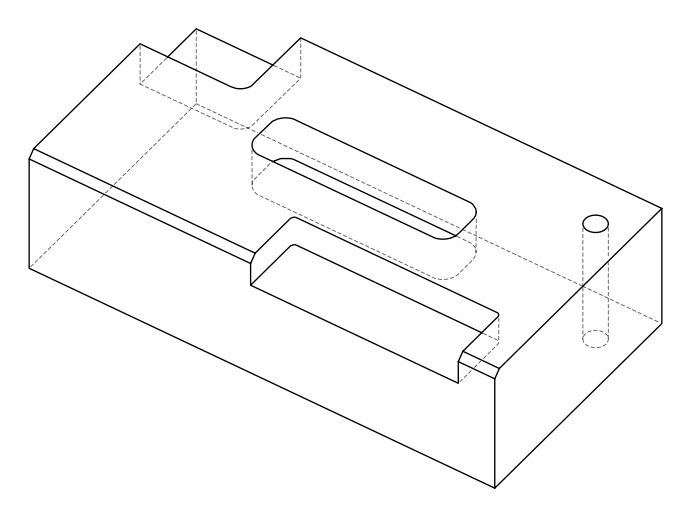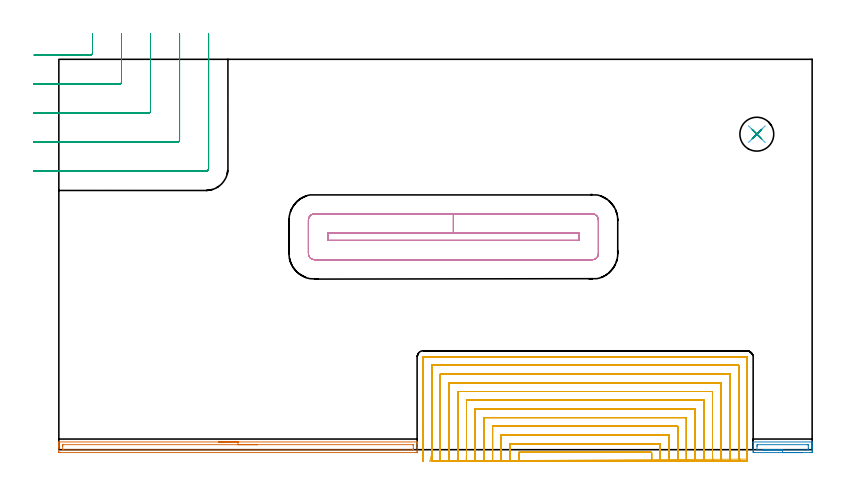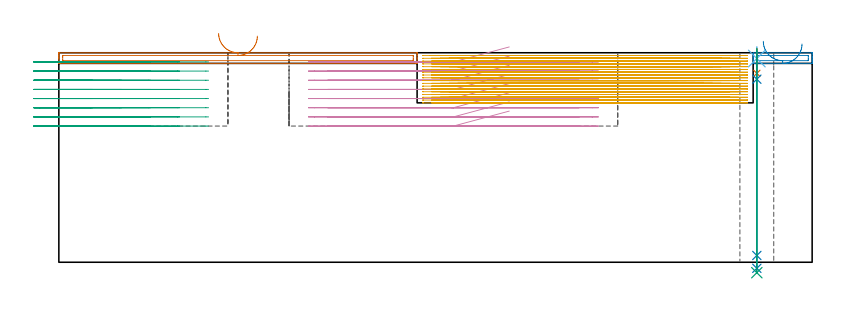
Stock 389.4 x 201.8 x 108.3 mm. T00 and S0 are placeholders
(PLAN: 9 operations, 6 tool changes, 197.8 min)
(1 AREA_MILL | FG_CHAMFER_SURFACE | UGT0205_001 | 3.16 min | 2855 mm3)
(2 AREA_MILL_1 | FG_CHAMFER_SURFACE_1 | UGT0205_001 | 0.68 min | 516 mm3)
(3 MILL_CORNER_NOTCH_RECTANGULAR | CORNER_NOTCH_RECTANGULAR | UGT0201_094 | Follow Part, ap 5, ae 75% | 9.08 min | 223557 mm3)
(4 MILL_RECTANGULAR_POCKET | POCKET_RECTANGULAR_STRAIGHT | UGT0201_094 | Follow Part, ap 5, ae 75% | 10.9 min | 275744 mm3)
(5 MILL_SLOT | SLOT_PARTIAL_RECTANGULAR | NXT0201_008 | Follow Part, ap 1.5, ae 75% | 172.85 min | 229750 mm3)
(6 SPOT_DRILL | STEP1HOLE | NXT0321_9005460120000 | 0.05 min | 148 mm3)
(7 DRILL_BLIND_HOLE_INTO_CENTER | STEP1HOLE | UGT0301_191 | 0.05 min | 285 mm3)
(8 GUN_DRILL_THROUGH_HOLE | STEP1HOLE | UGT0307_003 | 0.53 min | 3761 mm3)
(9 SPADE_DRILL_TO_ENLARGE_THROUGH_HOLE | STEP1HOLE | UGT0306_008 | 0.46 min | 21788 mm3)
(TOOL UGT0205_001 | Chamfer Mill 20 x 3 x 45 deg. | D20 FL50 Z2)
(TOOL UGT0201_094 | End mill 20 mm | D20 FL38 Z4)
(TOOL NXT0201_008 | ENDMILL 6mm [2P460-0600-NA 1630] | D6 FL26 Z6)
(TOOL NXT0321_9005460120000 | NC Spot Drill, 142deg, 12mm, Carbide, Uncoated | D12 PA142 FL30 Z2)
(TOOL UGT0301_191 | Twist Drill 7.1 mm | D7.1 PA118 FL66 Z2)
(TOOL UGT0307_003 | Gun Drill 7 mm | D7 PA130 FL24 Z1)
(TOOL UGT0306_008 | Spade Drill 17.5mm | D17.5 PA132 FL10 Z2)
(OP 1 AREA_MILL)
G17 G21 G94 G90
T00 M6
G54
G17 G0 G90 X82.6 Y4. S1061 M3
G43 Z118.3 H0
G94 G1 X82.638 Z117.428 F250.
X82.752 Z116.564
X82.941 Z115.712
X83.203 Z114.88
X83.537 Z114.074
X83.94 Z113.3
X84.408 Z112.564
X84.94 Z111.872
X85.529 Z111.229
X86.172 Z110.64
X86.864 Z110.108
X87.6 Z109.64
X88.374 Z109.237
X89.18 Z108.903
X90.012 Z108.641
X90.864 Z108.452
X91.728 Z108.338
X92.6 Z108.3
X185.032
X185.19 Y3.997 Z108.288
X185.193 Y3.968 Z108.26
X185.2 Y3.601 Z107.9
Y3.247 Z107.546
Y2.581 Z106.876
Y1.361 Z105.658
Y0.806 Z105.101
Y-0.691 Z103.605
X185.198 Y-0.968 Z103.328
X185.192 Y-1.491 Z102.805
X185.115 Y-1.494 Z102.803
X184.586 Y-1.5 Z102.8
X0.614
X0.085 Y-1.494 Z102.803
X0.008 Y-1.491 Z102.805
X0. Y-0.968 Z103.328
Y0.806 Z105.101
Y1.361 Z105.658
Y1.694 Z105.99
Y2.248 Z106.544
Y2.581 Z106.876
Y3.247 Z107.546
Y3.601 Z107.901
X0.007 Y3.968 Z108.26
X0.01 Y3.997 Z108.288
X0.168 Y4. Z108.3
X92.6
Y2.586 Z106.886
X182.795
X183.19 Y2.581 Z106.881
X183.199 Y2.185 Z106.485
X183.2 Y0.806 Z105.106
X183.199 Y0.41 Z104.71
X183.19 Y-0.081 Z104.219
X182.805 Y-0.086 Z104.214
X2.405
X2.01 Y-0.081 Z104.219
X2.001 Y0.315 Z104.615
X2. Y1.694 Z105.994
X2.001 Y2.09 Z106.39
X2.01 Y2.581 Z106.881
X2.395 Y2.586 Z106.886
X92.6
X93.472 Z106.924
X94.336 Z107.038
X95.188 Z107.226
X96.02 Z107.489
X96.826 Z107.823
X97.6 Z108.225
X98.336 Z108.694
X99.028 Z109.225
X99.671 Z109.815
X100.26 Z110.458
X100.792 Z111.15
X101.26 Z111.886
X101.663 Z112.66
X101.997 Z113.466
X102.259 Z114.298
X102.448 Z115.149
X102.562 Z116.014
X102.6 Z116.886
G0 Z118.3
M5
M2
(OP 2 AREA_MILL_1)
G17 G21 G94 G90
T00 M6
G54
G17 G0 G90 X384.15 Y-1.5 S1061 M3
G43 Z118.3 H0
Z112.8
G94 G1 X384.112 Z111.928 F250.
X383.998 Z111.064
X383.809 Z110.212
X383.547 Z109.38
X383.213 Z108.574
X382.81 Z107.8
X382.341 Z107.064
X381.81 Z106.372
X381.221 Z105.729
X380.578 Z105.14
X379.886 Z104.608
X379.15 Z104.14
X378.376 Z103.737
X377.57 Z103.403
X376.738 Z103.141
X375.886 Z102.952
X375.022 Z102.838
X374.15 Z102.8
X359.468
X358.942 Y-1.493 Z102.803
X358.908 Y-1.491 Z102.805
X358.9 Y-0.968 Z103.327
Y-0.647 Z103.647
Y-0.081 Z104.213
Y0.56 Z104.858
Y0.806 Z105.103
Y1.448 Z105.745
Y1.694 Z105.99
Y2.186 Z106.485
Y2.976 Z107.275
Y3.468 Z107.767
Y3.705 Z108.004
X358.908 Y3.977 Z108.269
X358.91 Y4.004 Z108.296
X359.02 Y4. Z108.3
X389.28
X389.39 Y4.004 Z108.296
X389.392 Y3.977 Z108.268
X389.4 Y3.705 Z108.003
Y2.976 Z107.275
Y2.186 Z106.485
Y1.694 Z105.99
Y1.448 Z105.745
Y0.806 Z105.103
Y0.56 Z104.858
Y-0.081 Z104.213
Y-0.647 Z103.647
X389.397 Y-0.968 Z103.327
X389.392 Y-1.491 Z102.805
X389.358 Y-1.493 Z102.803
X388.832 Y-1.5 Z102.8
X374.15
Y-0.086 Z104.214
X361.253
X360.91 Y-0.081 Z104.219
X360.902 Y0.264 Z104.564
X360.9 Y1.694 Z105.994
X360.901 Y2.039 Z106.339
X360.91 Y2.581 Z106.881
X361.243 Y2.586 Z106.886
X387.047
X387.39 Y2.581 Z106.881
X387.398 Y2.236 Z106.536
X387.4 Y0.806 Z105.106
X387.399 Y0.461 Z104.761
X387.39 Y-0.081 Z104.219
X387.057 Y-0.086 Z104.214
X374.15
X373.278 Z104.252
X372.413 Z104.366
X371.562 Z104.555
X370.73 Z104.817
X369.924 Z105.151
X369.15 Z105.554
X368.414 Z106.023
X367.722 Z106.554
X367.079 Z107.143
X366.49 Z107.786
X365.958 Z108.478
X365.49 Z109.214
X365.087 Z109.988
X364.753 Z110.794
X364.491 Z111.626
X364.302 Z112.478
X364.188 Z113.343
X364.15 Z114.214
G0 Z118.3
M5
M2
(OP 3 MILL_CORNER_NOTCH_RECTANGULAR)
G17 G21 G94 G90
T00 M6
G54
G17 G0 G90 X-12.755 Y204. S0 M3
G43 Z118.3 H0
Z103.562
G94 G1 X-9.755 F250.
X16.406 F500.
G3 X17.4 Y204.994 R1.
G1 Y211.8
Y214.8 F250.
G0 Z118.3
X-13. Y189.
Z103.562
G1 X-10.
X31.405 F500.
G3 X32.4 Y189.995 R1.
G1 Y211.8
Y214.8 F250.
G0 Z118.3
X-13. Y174.
Z103.562
G1 X-10.
X46.405 F500.
G3 X47.4 Y174.995 R1.
G1 Y211.8
Y214.8 F250.
G0 Z118.3
X-13. Y159.
Z103.562
G1 X-10.
X61.405 F500.
G3 X62.4 Y159.995 R1.
G1 Y211.8
Y214.8 F250.
G0 Z118.3
X-13. Y144.
Z103.562
G1 X-10.
X76. F500.
G3 X77.4 Y145.4 R1.4
G1 Y211.8
Y214.8 F250.
G0 Z118.3
X-12.755 Y204.
Z98.825
G1 X-9.755
X16.406 F500.
G3 X17.4 Y204.994 R1.
G1 Y211.8
Y214.8 F250.
G0 Z118.3
X-13. Y189.
Z98.825
G1 X-10.
X31.405 F500.
G3 X32.4 Y189.995 R1.
G1 Y211.8
Y214.8 F250.
G0 Z118.3
X-13. Y174.
Z98.825
G1 X-10.
X46.405 F500.
G3 X47.4 Y174.995 R1.
G1 Y211.8
Y214.8 F250.
G0 Z118.3
X-13. Y159.
Z98.825
G1 X-10.
X61.405 F500.
G3 X62.4 Y159.995 R1.
G1 Y211.8
Y214.8 F250.
G0 Z118.3
X-13. Y144.
Z98.825
G1 X-10.
X76. F500.
G3 X77.4 Y145.4 R1.4
G1 Y211.8
Y214.8 F250.
G0 Z118.3
X-12.755 Y204.
Z94.087
G1 X-9.755
X16.406 F500.
G3 X17.4 Y204.994 R1.
G1 Y211.8
Y214.8 F250.
G0 Z118.3
X-13. Y189.
Z94.087
G1 X-10.
X31.405 F500.
G3 X32.4 Y189.995 R1.
G1 Y211.8
Y214.8 F250.
G0 Z118.3
X-13. Y174.
Z94.087
G1 X-10.
X46.405 F500.
G3 X47.4 Y174.995 R1.
G1 Y211.8
Y214.8 F250.
G0 Z118.3
X-13. Y159.
Z94.087
G1 X-10.
X61.405 F500.
G3 X62.4 Y159.995 R1.
G1 Y211.8
Y214.8 F250.
G0 Z118.3
X-13. Y144.
Z94.087
G1 X-10.
X76. F500.
G3 X77.4 Y145.4 R1.4
G1 Y211.8
Y214.8 F250.
G0 Z118.3
X-12.755 Y204.
Z89.35
G1 X-9.755
X16.406 F500.
G3 X17.4 Y204.994 R1.
G1 Y211.8
Y214.8 F250.
G0 Z118.3
X-13. Y189.
Z89.35
G1 X-10.
X31.405 F500.
G3 X32.4 Y189.995 R1.
G1 Y211.8
Y214.8 F250.
G0 Z118.3
X-13. Y174.
Z89.35
G1 X-10.
X46.405 F500.
G3 X47.4 Y174.995 R1.
G1 Y211.8
Y214.8 F250.
G0 Z118.3
X-13. Y159.
Z89.35
G1 X-10.
X61.405 F500.
G3 X62.4 Y159.995 R1.
G1 Y211.8
Y214.8 F250.
G0 Z118.3
X-13. Y144.
Z89.35
G1 X-10.
X76. F500.
G3 X77.4 Y145.4 R1.4
G1 Y211.8
Y214.8 F250.
G0 Z118.3
X-12.755 Y204.
Z84.612
G1 X-9.755
X16.406 F500.
G3 X17.4 Y204.994 R1.
G1 Y211.8
Y214.8 F250.
G0 Z118.3
X-13. Y189.
Z84.612
G1 X-10.
X31.405 F500.
G3 X32.4 Y189.995 R1.
G1 Y211.8
Y214.8 F250.
G0 Z118.3
X-13. Y174.
Z84.612
G1 X-10.
X46.405 F500.
G3 X47.4 Y174.995 R1.
G1 Y211.8
Y214.8 F250.
G0 Z118.3
X-13. Y159.
Z84.612
G1 X-10.
X61.405 F500.
G3 X62.4 Y159.995 R1.
G1 Y211.8
Y214.8 F250.
G0 Z118.3
X-13. Y144.
Z84.612
G1 X-10.
X76. F500.
G3 X77.4 Y145.4 R1.4
G1 Y211.8
Y214.8 F250.
G0 Z118.3
X-12.755 Y204.
Z79.875
G1 X-9.755
X16.406 F500.
G3 X17.4 Y204.994 R1.
G1 Y211.8
Y214.8 F250.
G0 Z118.3
X-13. Y189.
Z79.875
G1 X-10.
X31.405 F500.
G3 X32.4 Y189.995 R1.
G1 Y211.8
Y214.8 F250.
G0 Z118.3
X-13. Y174.
Z79.875
G1 X-10.
X46.405 F500.
G3 X47.4 Y174.995 R1.
G1 Y211.8
Y214.8 F250.
G0 Z118.3
X-13. Y159.
Z79.875
G1 X-10.
X61.405 F500.
G3 X62.4 Y159.995 R1.
G1 Y211.8
Y214.8 F250.
G0 Z118.3
X-13. Y144.
Z79.875
G1 X-10.
X76. F500.
G3 X77.4 Y145.4 R1.4
G1 Y211.8
Y214.8 F250.
G0 Z118.3
X-12.755 Y204.
Z75.137
G1 X-9.755
X16.406 F500.
G3 X17.4 Y204.994 R1.
G1 Y211.8
Y214.8 F250.
G0 Z118.3
X-13. Y189.
Z75.137
G1 X-10.
X31.405 F500.
G3 X32.4 Y189.995 R1.
G1 Y211.8
Y214.8 F250.
G0 Z118.3
X-13. Y174.
Z75.137
G1 X-10.
X46.405 F500.
G3 X47.4 Y174.995 R1.
G1 Y211.8
Y214.8 F250.
G0 Z118.3
X-13. Y159.
Z75.137
G1 X-10.
X61.405 F500.
G3 X62.4 Y159.995 R1.
G1 Y211.8
Y214.8 F250.
G0 Z118.3
X-13. Y144.
Z75.137
G1 X-10.
X76. F500.
G3 X77.4 Y145.4 R1.4
G1 Y211.8
Y214.8 F250.
G0 Z118.3
X-12.755 Y204.
Z70.4
G1 X-9.755
X16.406 F500.
G3 X17.4 Y204.994 R1.
G1 Y211.8
Y214.8 F250.
G0 Z118.3
X-13. Y189.
Z70.4
G1 X-10.
X31.405 F500.
G3 X32.4 Y189.995 R1.
G1 Y211.8
Y214.8 F250.
G0 Z118.3
X-13. Y174.
Z70.4
G1 X-10.
X46.405 F500.
G3 X47.4 Y174.995 R1.
G1 Y211.8
Y214.8 F250.
G0 Z118.3
X-13. Y159.
Z70.4
G1 X-10.
X61.405 F500.
G3 X62.4 Y159.995 R1.
G1 Y211.8
Y214.8 F250.
G0 Z118.3
X-13. Y144.
Z70.4
G1 X-10.
X76. F500.
G3 X77.4 Y145.4 R1.4
G1 Y211.8
Y214.8 F250.
G0 Z118.3
M5
M2
(OP 4 MILL_RECTANGULAR_POCKET)
G17 G21 G94 G90
T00 M6
G54
G17 G0 G90 X232.827 Y111.9 S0 M3
G43 Z118.3 H0
Z111.3
G94 G1 X203.95 Z103.562 F250.
X139. F500.
Y108.2
X268.9
Y111.9
X203.95
Y121.9
X132.2
G3 X129. Y118.7 R3.2
G1 Y101.4
G3 X132.2 Y98.2 R3.2
G1 X275.7
G3 X278.9 Y101.4 R3.2
G1 Y118.7
G3 X275.7 Y121.9 R3.2
G1 X203.95
X202.95
G0 X232.827 Y111.9 Z106.562
G1 X203.95 Z98.825 F250.
X139. F500.
Y108.2
X268.9
Y111.9
X203.95
Y121.9
X132.2
G3 X129. Y118.7 R3.2
G1 Y101.4
G3 X132.2 Y98.2 R3.2
G1 X275.7
G3 X278.9 Y101.4 R3.2
G1 Y118.7
G3 X275.7 Y121.9 R3.2
G1 X203.95
X202.95
G0 X232.827 Y111.9 Z101.825
G1 X203.95 Z94.087 F250.
X139. F500.
Y108.2
X268.9
Y111.9
X203.95
Y121.9
X132.2
G3 X129. Y118.7 R3.2
G1 Y101.4
G3 X132.2 Y98.2 R3.2
G1 X275.7
G3 X278.9 Y101.4 R3.2
G1 Y118.7
G3 X275.7 Y121.9 R3.2
G1 X203.95
X202.95
G0 X232.827 Y111.9 Z97.087
G1 X203.95 Z89.35 F250.
X139. F500.
Y108.2
X268.9
Y111.9
X203.95
Y121.9
X132.2
G3 X129. Y118.7 R3.2
G1 Y101.4
G3 X132.2 Y98.2 R3.2
G1 X275.7
G3 X278.9 Y101.4 R3.2
G1 Y118.7
G3 X275.7 Y121.9 R3.2
G1 X203.95
X202.95
G0 X232.827 Y111.9 Z92.35
G1 X203.95 Z84.612 F250.
X139. F500.
Y108.2
X268.9
Y111.9
X203.95
Y121.9
X132.2
G3 X129. Y118.7 R3.2
G1 Y101.4
G3 X132.2 Y98.2 R3.2
G1 X275.7
G3 X278.9 Y101.4 R3.2
G1 Y118.7
G3 X275.7 Y121.9 R3.2
G1 X203.95
X202.95
G0 X232.827 Y111.9 Z87.612
G1 X203.95 Z79.875 F250.
X139. F500.
Y108.2
X268.9
Y111.9
X203.95
Y121.9
X132.2
G3 X129. Y118.7 R3.2
G1 Y101.4
G3 X132.2 Y98.2 R3.2
G1 X275.7
G3 X278.9 Y101.4 R3.2
G1 Y118.7
G3 X275.7 Y121.9 R3.2
G1 X203.95
X202.95
G0 X232.827 Y111.9 Z82.875
G1 X203.95 Z75.137 F250.
X139. F500.
Y108.2
X268.9
Y111.9
X203.95
Y121.9
X132.2
G3 X129. Y118.7 R3.2
G1 Y101.4
G3 X132.2 Y98.2 R3.2
G1 X275.7
G3 X278.9 Y101.4 R3.2
G1 Y118.7
G3 X275.7 Y121.9 R3.2
G1 X203.95
X202.95
G0 X232.827 Y111.9 Z78.137
G1 X203.95 Z70.4 F250.
X139. F500.
Y108.2
X268.9
Y111.9
X203.95
Y121.9
X132.2
G3 X129. Y118.7 R3.2
G1 Y101.4
G3 X132.2 Y98.2 R3.2
G1 X275.7
G3 X278.9 Y101.4 R3.2
G1 Y118.7
G3 X275.7 Y121.9 R3.2
G1 X203.95
X202.95
G0 Z118.3
M5
M2
(OP 5 MILL_SLOT)
G17 G21 G94 G90
T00 M6
G54
G17 G0 G90 X306.482 Y-5.999 S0 M3
G43 Z118.3 H1
Z106.861
G94 G1 X306.413 Y-3. F250.
G2 X306.4 Y-1.858 R49.5 F500.
G1 Y-1.4
X237.7
G2 X237.687 Y-3. R49.5
G1 X237.615 Y-5.999 F250.
X310.991
X310.915 Y-3.
G2 X310.9 Y-1.858 R45. F500.
G1 Y3.1
X233.2
Y-1.81
G2 X233.184 Y-3. R45.
G1 X233.105 Y-5.999 F250.
X315.501
X315.416 Y-3.
G2 X315.4 Y-1.858 R40.5 F500.
G1 Y7.6
X228.7
Y-1.81
G2 X228.683 Y-3. R40.5
G1 X228.594 Y-5.999 F250.
X320.013 Y-5.998
X319.918 Y-3.
G2 X319.9 Y-1.858 R36. F500.
G1 Y12.1
X224.2
Y-1.81
G2 X224.18 Y-3. R36.
G1 X224.081 Y-5.998 F250.
X324.53
X324.421 Y-3.
G2 X324.4 Y-1.858 R31.5 F500.
G1 Y16.6
X219.7
Y-1.81
G2 X219.678 Y-3. R31.5
G1 X219.564 Y-5.998 F250.
X329.051 Y-5.997
X328.924 Y-3.
G2 X328.9 Y-1.858 R27. F500.
G1 Y21.1
X215.2
Y-1.81
G2 X215.174 Y-3. R27.
G1 X215.042 Y-5.997 F250.
X333.581 Y-5.996
X333.429 Y-3.
G2 X333.4 Y-1.858 R22.5 F500.
G1 Y25.6
X210.7
Y-1.81
G2 X210.669 Y-3. R22.5
G1 X210.51 Y-5.996 F250.
X338.127 Y-5.994
X337.936 Y-3.
G2 X337.9 Y-1.858 R18. F500.
G1 Y30.1
X206.2
Y-1.81
G2 X206.161 Y-3. R18.
G1 X205.962 Y-5.993 F250.
X342.702 Y-5.989
X342.448 Y-3.
G2 X342.4 Y-1.858 R13.5 F500.
G1 Y34.6
X201.7
Y-1.81
G2 X201.647 Y-3. R13.5
G1 X201.383 Y-5.988 F250.
X347.354 Y-5.976
X346.973 Y-3.
G2 X346.9 Y-1.858 R9. F500.
G1 Y39.1
X197.2
Y-1.81
G2 X197.121 Y-3. R9.
G1 X196.725 Y-5.974 F250.
X352.309 Y-5.902
X351.547 Y-3.
G2 X351.4 Y-1.858 R4.5 F500.
G1 Y43.6
X192.7
Y-1.81
G2 X192.54 Y-3. R4.5
G1 X191.747 Y-5.893 F250.
X355.9 Y-4.858
Y-1.858
Y48. F500.
X355.895 Y48.055
X355.855 Y48.095
X355.8 Y48.1
X188.3
X188.245 Y48.095
X188.205 Y48.055
X188.2 Y48.
Y-1.81
Y-4.81 F250.
G0 X306.407 Y-6. Z105.422
G1 X306.4 Y-3.
Y-2.883 F500.
Y-1.4
X237.7
Y-2.863
Y-3.
X237.692 Y-6. F250.
X310.908
X310.9 Y-3.
Y-2.883 F500.
Y3.1
X233.2
Y-2.863
Y-3.
X233.191 Y-6. F250.
X315.409
X315.4 Y-3.
Y-2.883 F500.
Y7.6
X228.7
Y-2.863
Y-3.
X228.69 Y-6. F250.
X319.91
X319.9 Y-3.
Y-2.883 F500.
Y12.1
X224.2
Y-2.863
Y-3.
X224.188 Y-6. F250.
X324.411
X324.4 Y-3.
Y-2.883 F500.
Y16.6
X219.7
Y-2.863
Y-3.
X219.687 Y-6. F250.
X328.913
X328.9 Y-3.
Y-2.883 F500.
Y21.1
X215.2
Y-2.863
Y-3.
X215.184 Y-6. F250.
X333.416
X333.4 Y-3.
Y-2.883 F500.
Y25.6
X210.7
Y-2.863
Y-3.
X210.681 Y-6. F250.
X337.92
X337.9 Y-3.
Y-2.883 F500.
Y30.1
X206.2
Y-2.863
X206.199 Y-3.
X206.177 Y-6. F250.
X342.427
X342.401 Y-3.
X342.4 Y-2.883 F500.
Y34.6
X201.7
Y-2.863
X201.699 Y-3.
X201.669 Y-6. F250.
X346.94
X346.901 Y-3.
X346.9 Y-2.883 F500.
Y39.1
X197.2
Y-2.863
X197.199 Y-3.
X197.153 Y-6. F250.
X351.48 Y-5.999
X351.402 Y-3.
X351.4 Y-2.883 F500.
Y43.6
X192.7
Y-2.863
X192.698 Y-3.
X192.607 Y-5.999 F250.
X355.9 Y-5.883
Y-2.883
Y48. F500.
X355.895 Y48.055
X355.855 Y48.095
X355.8 Y48.1
X188.3
X188.245 Y48.095
X188.205 Y48.055
X188.2 Y48.
Y-2.863
Y-5.863 F250.
G0 X306.4 Y-6. Z103.983
G1 Y-3.
Y-1.4 F500.
X237.7
Y-3.
Y-6. F250.
X310.9
Y-3.
Y3.1 F500.
X233.2
Y-3.
Y-6. F250.
X315.4
Y-3.
Y7.6 F500.
X228.7
Y-3.
Y-6. F250.
X319.9
Y-3.
Y12.1 F500.
X224.2
Y-3.
Y-6. F250.
X324.4
Y-3.
Y16.6 F500.
X219.7
Y-3.
Y-6. F250.
X328.9
Y-3.
Y21.1 F500.
X215.2
Y-3.
Y-6. F250.
X333.4
Y-3.
Y25.6 F500.
X210.7
Y-3.
Y-6. F250.
X337.9
Y-3.
Y30.1 F500.
X206.2
Y-3.
Y-6. F250.
X342.4
Y-3.
Y34.6 F500.
X201.7
Y-3.
Y-6. F250.
X346.9
Y-3.
Y39.1 F500.
X197.2
Y-3.
Y-6. F250.
X351.4
Y-3.
Y43.6 F500.
X192.7
Y-3.
Y-6. F250.
X355.9
Y-3.
Y48. F500.
X355.895 Y48.055
X355.855 Y48.095
X355.8 Y48.1
X188.3
X188.245 Y48.095
X188.205 Y48.055
X188.2 Y48.
Y-3.
Y-6. F250.
G0 X306.4 Z102.544
G1 Y-3.
Y-1.4 F500.
X237.7
Y-3.
Y-6. F250.
X310.9
Y-3.
Y3.1 F500.
X233.2
Y-3.
Y-6. F250.
X315.4
Y-3.
Y7.6 F500.
X228.7
Y-3.
Y-6. F250.
X319.9
Y-3.
Y12.1 F500.
X224.2
Y-3.
Y-6. F250.
X324.4
Y-3.
Y16.6 F500.
X219.7
Y-3.
Y-6. F250.
X328.9
Y-3.
Y21.1 F500.
X215.2
Y-3.
Y-6. F250.
X333.4
Y-3.
Y25.6 F500.
X210.7
Y-3.
Y-6. F250.
X337.9
Y-3.
Y30.1 F500.
X206.2
Y-3.
Y-6. F250.
X342.4
Y-3.
Y34.6 F500.
X201.7
Y-3.
Y-6. F250.
X346.9
Y-3.
Y39.1 F500.
X197.2
Y-3.
Y-6. F250.
X351.4
Y-3.
Y43.6 F500.
X192.7
Y-3.
Y-6. F250.
X355.9
Y-3.
Y48. F500.
X355.895 Y48.055
X355.855 Y48.095
X355.8 Y48.1
X188.3
X188.245 Y48.095
X188.205 Y48.055
X188.2 Y48.
Y-3.
Y-6. F250.
G0 X306.4 Z101.105
G1 Y-3.
Y-1.4 F500.
X237.7
Y-3.
Y-6. F250.
X310.9
Y-3.
Y3.1 F500.
X233.2
Y-3.
Y-6. F250.
X315.4
Y-3.
Y7.6 F500.
X228.7
Y-3.
Y-6. F250.
X319.9
Y-3.
Y12.1 F500.
X224.2
Y-3.
Y-6. F250.
X324.4
Y-3.
Y16.6 F500.
X219.7
Y-3.
Y-6. F250.
X328.9
Y-3.
Y21.1 F500.
X215.2
Y-3.
Y-6. F250.
X333.4
Y-3.
Y25.6 F500.
X210.7
Y-3.
Y-6. F250.
X337.9
Y-3.
Y30.1 F500.
X206.2
Y-3.
Y-6. F250.
X342.4
Y-3.
Y34.6 F500.
X201.7
Y-3.
Y-6. F250.
X346.9
Y-3.
Y39.1 F500.
X197.2
Y-3.
Y-6. F250.
X351.4
Y-3.
Y43.6 F500.
X192.7
Y-3.
Y-6. F250.
X355.9
Y-3.
Y48. F500.
X355.895 Y48.055
X355.855 Y48.095
X355.8 Y48.1
X188.3
X188.245 Y48.095
X188.205 Y48.055
X188.2 Y48.
Y-3.
Y-6. F250.
G0 X306.4 Z99.667
G1 Y-3.
Y-1.4 F500.
X237.7
Y-3.
Y-6. F250.
X310.9
Y-3.
Y3.1 F500.
X233.2
Y-3.
Y-6. F250.
X315.4
Y-3.
Y7.6 F500.
X228.7
Y-3.
Y-6. F250.
X319.9
Y-3.
Y12.1 F500.
X224.2
Y-3.
Y-6. F250.
X324.4
Y-3.
Y16.6 F500.
X219.7
Y-3.
Y-6. F250.
X328.9
Y-3.
Y21.1 F500.
X215.2
Y-3.
Y-6. F250.
X333.4
Y-3.
Y25.6 F500.
X210.7
Y-3.
Y-6. F250.
X337.9
Y-3.
Y30.1 F500.
X206.2
Y-3.
Y-6. F250.
X342.4
Y-3.
Y34.6 F500.
X201.7
Y-3.
Y-6. F250.
X346.9
Y-3.
Y39.1 F500.
X197.2
Y-3.
Y-6. F250.
X351.4
Y-3.
Y43.6 F500.
X192.7
Y-3.
Y-6. F250.
X355.9
Y-3.
Y48. F500.
X355.895 Y48.055
X355.855 Y48.095
X355.8 Y48.1
X188.3
X188.245 Y48.095
X188.205 Y48.055
X188.2 Y48.
Y-3.
Y-6. F250.
G0 X306.4 Z98.228
G1 Y-3.
Y-1.4 F500.
X237.7
Y-3.
Y-6. F250.
X310.9
Y-3.
Y3.1 F500.
X233.2
Y-3.
Y-6. F250.
X315.4
Y-3.
Y7.6 F500.
X228.7
Y-3.
Y-6. F250.
X319.9
Y-3.
Y12.1 F500.
X224.2
Y-3.
Y-6. F250.
X324.4
Y-3.
Y16.6 F500.
X219.7
Y-3.
Y-6. F250.
X328.9
Y-3.
Y21.1 F500.
X215.2
Y-3.
Y-6. F250.
X333.4
Y-3.
Y25.6 F500.
X210.7
Y-3.
Y-6. F250.
X337.9
Y-3.
Y30.1 F500.
X206.2
Y-3.
Y-6. F250.
X342.4
Y-3.
Y34.6 F500.
X201.7
Y-3.
Y-6. F250.
X346.9
Y-3.
Y39.1 F500.
X197.2
Y-3.
Y-6. F250.
X351.4
Y-3.
Y43.6 F500.
X192.7
Y-3.
Y-6. F250.
X355.9
Y-3.
Y48. F500.
X355.895 Y48.055
X355.855 Y48.095
X355.8 Y48.1
X188.3
X188.245 Y48.095
X188.205 Y48.055
X188.2 Y48.
Y-3.
Y-6. F250.
G0 X306.4 Z96.789
G1 Y-3.
Y-1.4 F500.
X237.7
Y-3.
Y-6. F250.
X310.9
Y-3.
Y3.1 F500.
X233.2
Y-3.
Y-6. F250.
X315.4
Y-3.
Y7.6 F500.
X228.7
Y-3.
Y-6. F250.
X319.9
Y-3.
Y12.1 F500.
X224.2
Y-3.
Y-6. F250.
X324.4
Y-3.
Y16.6 F500.
X219.7
Y-3.
Y-6. F250.
X328.9
Y-3.
Y21.1 F500.
X215.2
Y-3.
Y-6. F250.
X333.4
Y-3.
Y25.6 F500.
X210.7
Y-3.
Y-6. F250.
X337.9
Y-3.
Y30.1 F500.
X206.2
Y-3.
Y-6. F250.
X342.4
Y-3.
Y34.6 F500.
X201.7
Y-3.
Y-6. F250.
X346.9
Y-3.
Y39.1 F500.
X197.2
Y-3.
Y-6. F250.
X351.4
Y-3.
Y43.6 F500.
X192.7
Y-3.
Y-6. F250.
X355.9
Y-3.
Y48. F500.
X355.895 Y48.055
X355.855 Y48.095
X355.8 Y48.1
X188.3
X188.245 Y48.095
X188.205 Y48.055
X188.2 Y48.
Y-3.
Y-6. F250.
G0 X306.4 Z95.35
G1 Y-3.
Y-1.4 F500.
X237.7
Y-3.
Y-6. F250.
X310.9
Y-3.
Y3.1 F500.
X233.2
Y-3.
Y-6. F250.
X315.4
Y-3.
Y7.6 F500.
X228.7
Y-3.
Y-6. F250.
X319.9
Y-3.
Y12.1 F500.
X224.2
Y-3.
Y-6. F250.
X324.4
Y-3.
Y16.6 F500.
X219.7
Y-3.
Y-6. F250.
X328.9
Y-3.
Y21.1 F500.
X215.2
Y-3.
Y-6. F250.
X333.4
Y-3.
Y25.6 F500.
X210.7
Y-3.
Y-6. F250.
X337.9
Y-3.
Y30.1 F500.
X206.2
Y-3.
Y-6. F250.
X342.4
Y-3.
Y34.6 F500.
X201.7
Y-3.
Y-6. F250.
X346.9
Y-3.
Y39.1 F500.
X197.2
Y-3.
Y-6. F250.
X351.4
Y-3.
Y43.6 F500.
X192.7
Y-3.
Y-6. F250.
X355.9
Y-3.
Y48. F500.
X355.895 Y48.055
X355.855 Y48.095
X355.8 Y48.1
X188.3
X188.245 Y48.095
X188.205 Y48.055
X188.2 Y48.
Y-3.
Y-6. F250.
G0 X306.4 Z93.911
G1 Y-3.
Y-1.4 F500.
X237.7
Y-3.
Y-6. F250.
X310.9
Y-3.
Y3.1 F500.
X233.2
Y-3.
Y-6. F250.
X315.4
Y-3.
Y7.6 F500.
X228.7
Y-3.
Y-6. F250.
X319.9
Y-3.
Y12.1 F500.
X224.2
Y-3.
Y-6. F250.
X324.4
Y-3.
Y16.6 F500.
X219.7
Y-3.
Y-6. F250.
X328.9
Y-3.
Y21.1 F500.
X215.2
Y-3.
Y-6. F250.
X333.4
Y-3.
Y25.6 F500.
X210.7
Y-3.
Y-6. F250.
X337.9
Y-3.
Y30.1 F500.
X206.2
Y-3.
Y-6. F250.
X342.4
Y-3.
Y34.6 F500.
X201.7
Y-3.
Y-6. F250.
X346.9
Y-3.
Y39.1 F500.
X197.2
Y-3.
Y-6. F250.
X351.4
Y-3.
Y43.6 F500.
X192.7
Y-3.
Y-6. F250.
X355.9
Y-3.
Y48. F500.
X355.895 Y48.055
X355.855 Y48.095
X355.8 Y48.1
X188.3
X188.245 Y48.095
X188.205 Y48.055
X188.2 Y48.
Y-3.
Y-6. F250.
G0 X306.4 Z92.472
G1 Y-3.
Y-1.4 F500.
X237.7
Y-3.
Y-6. F250.
X310.9
Y-3.
Y3.1 F500.
X233.2
Y-3.
Y-6. F250.
X315.4
Y-3.
Y7.6 F500.
X228.7
Y-3.
Y-6. F250.
X319.9
Y-3.
Y12.1 F500.
X224.2
Y-3.
Y-6. F250.
X324.4
Y-3.
Y16.6 F500.
X219.7
Y-3.
Y-6. F250.
X328.9
Y-3.
Y21.1 F500.
X215.2
Y-3.
Y-6. F250.
X333.4
Y-3.
Y25.6 F500.
X210.7
Y-3.
Y-6. F250.
X337.9
Y-3.
Y30.1 F500.
X206.2
Y-3.
Y-6. F250.
X342.4
Y-3.
Y34.6 F500.
X201.7
Y-3.
Y-6. F250.
X346.9
Y-3.
Y39.1 F500.
X197.2
Y-3.
Y-6. F250.
X351.4
Y-3.
Y43.6 F500.
X192.7
Y-3.
Y-6. F250.
X355.9
Y-3.
Y48. F500.
X355.895 Y48.055
X355.855 Y48.095
X355.8 Y48.1
X188.3
X188.245 Y48.095
X188.205 Y48.055
X188.2 Y48.
Y-3.
Y-6. F250.
G0 X306.4 Z91.033
G1 Y-3.
Y-1.4 F500.
X237.7
Y-3.
Y-6. F250.
X310.9
Y-3.
Y3.1 F500.
X233.2
Y-3.
Y-6. F250.
X315.4
Y-3.
Y7.6 F500.
X228.7
Y-3.
Y-6. F250.
X319.9
Y-3.
Y12.1 F500.
X224.2
Y-3.
Y-6. F250.
X324.4
Y-3.
Y16.6 F500.
X219.7
Y-3.
Y-6. F250.
X328.9
Y-3.
Y21.1 F500.
X215.2
Y-3.
Y-6. F250.
X333.4
Y-3.
Y25.6 F500.
X210.7
Y-3.
Y-6. F250.
X337.9
Y-3.
Y30.1 F500.
X206.2
Y-3.
Y-6. F250.
X342.4
Y-3.
Y34.6 F500.
X201.7
Y-3.
Y-6. F250.
X346.9
Y-3.
Y39.1 F500.
X197.2
Y-3.
Y-6. F250.
X351.4
Y-3.
Y43.6 F500.
X192.7
Y-3.
Y-6. F250.
X355.9
Y-3.
Y48. F500.
X355.895 Y48.055
X355.855 Y48.095
X355.8 Y48.1
X188.3
X188.245 Y48.095
X188.205 Y48.055
X188.2 Y48.
Y-3.
Y-6. F250.
G0 X306.4 Z89.594
G1 Y-3.
Y-1.4 F500.
X237.7
Y-3.
Y-6. F250.
X310.9
Y-3.
Y3.1 F500.
X233.2
Y-3.
Y-6. F250.
X315.4
Y-3.
Y7.6 F500.
X228.7
Y-3.
Y-6. F250.
X319.9
Y-3.
Y12.1 F500.
X224.2
Y-3.
Y-6. F250.
X324.4
Y-3.
Y16.6 F500.
X219.7
Y-3.
Y-6. F250.
X328.9
Y-3.
Y21.1 F500.
X215.2
Y-3.
Y-6. F250.
X333.4
Y-3.
Y25.6 F500.
X210.7
Y-3.
Y-6. F250.
X337.9
Y-3.
Y30.1 F500.
X206.2
Y-3.
Y-6. F250.
X342.4
Y-3.
Y34.6 F500.
X201.7
Y-3.
Y-6. F250.
X346.9
Y-3.
Y39.1 F500.
X197.2
Y-3.
Y-6. F250.
X351.4
Y-3.
Y43.6 F500.
X192.7
Y-3.
Y-6. F250.
X355.9
Y-3.
Y48. F500.
X355.895 Y48.055
X355.855 Y48.095
X355.8 Y48.1
X188.3
X188.245 Y48.095
X188.205 Y48.055
X188.2 Y48.
Y-3.
Y-6. F250.
G0 X306.4 Z88.156
G1 Y-3.
Y-1.4 F500.
X237.7
Y-3.
Y-6. F250.
X310.9
Y-3.
Y3.1 F500.
X233.2
Y-3.
Y-6. F250.
X315.4
Y-3.
Y7.6 F500.
X228.7
Y-3.
Y-6. F250.
X319.9
Y-3.
Y12.1 F500.
X224.2
Y-3.
Y-6. F250.
X324.4
Y-3.
Y16.6 F500.
X219.7
Y-3.
Y-6. F250.
X328.9
Y-3.
Y21.1 F500.
X215.2
Y-3.
Y-6. F250.
X333.4
Y-3.
Y25.6 F500.
X210.7
Y-3.
Y-6. F250.
X337.9
Y-3.
Y30.1 F500.
X206.2
Y-3.
Y-6. F250.
X342.4
Y-3.
Y34.6 F500.
X201.7
Y-3.
Y-6. F250.
X346.9
Y-3.
Y39.1 F500.
X197.2
Y-3.
Y-6. F250.
X351.4
Y-3.
Y43.6 F500.
X192.7
Y-3.
Y-6. F250.
X355.9
Y-3.
Y48. F500.
X355.895 Y48.055
X355.855 Y48.095
X355.8 Y48.1
X188.3
X188.245 Y48.095
X188.205 Y48.055
X188.2 Y48.
Y-3.
Y-6. F250.
G0 X306.4 Z86.717
G1 Y-3.
Y-1.4 F500.
X237.7
Y-3.
Y-6. F250.
X310.9
Y-3.
Y3.1 F500.
X233.2
Y-3.
Y-6. F250.
X315.4
Y-3.
Y7.6 F500.
X228.7
Y-3.
Y-6. F250.
X319.9
Y-3.
Y12.1 F500.
X224.2
Y-3.
Y-6. F250.
X324.4
Y-3.
Y16.6 F500.
X219.7
Y-3.
Y-6. F250.
X328.9
Y-3.
Y21.1 F500.
X215.2
Y-3.
Y-6. F250.
X333.4
Y-3.
Y25.6 F500.
X210.7
Y-3.
Y-6. F250.
X337.9
Y-3.
Y30.1 F500.
X206.2
Y-3.
Y-6. F250.
X342.4
Y-3.
Y34.6 F500.
X201.7
Y-3.
Y-6. F250.
X346.9
Y-3.
Y39.1 F500.
X197.2
Y-3.
Y-6. F250.
X351.4
Y-3.
Y43.6 F500.
X192.7
Y-3.
Y-6. F250.
X355.9
Y-3.
Y48. F500.
X355.895 Y48.055
X355.855 Y48.095
X355.8 Y48.1
X188.3
X188.245 Y48.095
X188.205 Y48.055
X188.2 Y48.
Y-3.
Y-6. F250.
G0 X306.4 Z85.278
G1 Y-3.
Y-1.4 F500.
X237.7
Y-3.
Y-6. F250.
X310.9
Y-3.
Y3.1 F500.
X233.2
Y-3.
Y-6. F250.
X315.4
Y-3.
Y7.6 F500.
X228.7
Y-3.
Y-6. F250.
X319.9
Y-3.
Y12.1 F500.
X224.2
Y-3.
Y-6. F250.
X324.4
Y-3.
Y16.6 F500.
X219.7
Y-3.
Y-6. F250.
X328.9
Y-3.
Y21.1 F500.
X215.2
Y-3.
Y-6. F250.
X333.4
Y-3.
Y25.6 F500.
X210.7
Y-3.
Y-6. F250.
X337.9
Y-3.
Y30.1 F500.
X206.2
Y-3.
Y-6. F250.
X342.4
Y-3.
Y34.6 F500.
X201.7
Y-3.
Y-6. F250.
X346.9
Y-3.
Y39.1 F500.
X197.2
Y-3.
Y-6. F250.
X351.4
Y-3.
Y43.6 F500.
X192.7
Y-3.
Y-6. F250.
X355.9
Y-3.
Y48. F500.
X355.895 Y48.055
X355.855 Y48.095
X355.8 Y48.1
X188.3
X188.245 Y48.095
X188.205 Y48.055
X188.2 Y48.
Y-3.
Y-6. F250.
G0 X306.4 Z83.839
G1 Y-3.
Y-1.4 F500.
X237.7
Y-3.
Y-6. F250.
X310.9
Y-3.
Y3.1 F500.
X233.2
Y-3.
Y-6. F250.
X315.4
Y-3.
Y7.6 F500.
X228.7
Y-3.
Y-6. F250.
X319.9
Y-3.
Y12.1 F500.
X224.2
Y-3.
Y-6. F250.
X324.4
Y-3.
Y16.6 F500.
X219.7
Y-3.
Y-6. F250.
X328.9
Y-3.
Y21.1 F500.
X215.2
Y-3.
Y-6. F250.
X333.4
Y-3.
Y25.6 F500.
X210.7
Y-3.
Y-6. F250.
X337.9
Y-3.
Y30.1 F500.
X206.2
Y-3.
Y-6. F250.
X342.4
Y-3.
Y34.6 F500.
X201.7
Y-3.
Y-6. F250.
X346.9
Y-3.
Y39.1 F500.
X197.2
Y-3.
Y-6. F250.
X351.4
Y-3.
Y43.6 F500.
X192.7
Y-3.
Y-6. F250.
X355.9
Y-3.
Y48. F500.
X355.895 Y48.055
X355.855 Y48.095
X355.8 Y48.1
X188.3
X188.245 Y48.095
X188.205 Y48.055
X188.2 Y48.
Y-3.
Y-6. F250.
G0 X306.4 Z82.4
G1 Y-3.
Y-1.4 F500.
X237.7
Y-3.
Y-6. F250.
X310.9
Y-3.
Y3.1 F500.
X233.2
Y-3.
Y-6. F250.
X315.4
Y-3.
Y7.6 F500.
X228.7
Y-3.
Y-6. F250.
X319.9
Y-3.
Y12.1 F500.
X224.2
Y-3.
Y-6. F250.
X324.4
Y-3.
Y16.6 F500.
X219.7
Y-3.
Y-6. F250.
X328.9
Y-3.
Y21.1 F500.
X215.2
Y-3.
Y-6. F250.
X333.4
Y-3.
Y25.6 F500.
X210.7
Y-3.
Y-6. F250.
X337.9
Y-3.
Y30.1 F500.
X206.2
Y-3.
Y-6. F250.
X342.4
Y-3.
Y34.6 F500.
X201.7
Y-3.
Y-6. F250.
X346.9
Y-3.
Y39.1 F500.
X197.2
Y-3.
Y-6. F250.
X351.4
Y-3.
Y43.6 F500.
X192.7
Y-3.
Y-6. F250.
X355.9
Y-3.
Y48. F500.
X355.895 Y48.055
X355.855 Y48.095
X355.8 Y48.1
X188.3
X188.245 Y48.095
X188.205 Y48.055
X188.2 Y48.
Y-3.
Y-6. F250.
G0 Z118.3
M5
M2
(OP 6 SPOT_DRILL)
G17 G21 G94 G90
T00 M6
G54
G17 G0 G90 X360.8 Y163.1 S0 M3
G43 Z118.3 H0
G94 G81 G98 Z105.3 F250. R111.3
G80
M5
M2
(OP 7 DRILL_BLIND_HOLE_INTO_CENTER)
G17 G21 G94 G90
T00 M6
G54
G17 G0 G90 X360.8 Y163.1 S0 M3
G43 Z118.3 H0
G94 G81 G98 Z97.65 F250. R110.3
G80
M5
M2
(OP 8 GUN_DRILL_THROUGH_HOLE)
G17 G21 G94 G90
T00 M6
G54
G17 G0 G90 X360.8 Y163.1 M8
G43 Z118.3 H0
Z108.993
S716 M3
G94 G1 Z94.621 F125. M26
G4 X.084
Z3.5 F250.
G4 X.084
Z-3.132 F125.
G4 X.084
M5
M9
G0 Z108.993
Z118.3
M2
(OP 9 SPADE_DRILL_TO_ENLARGE_THROUGH_HOLE)
G17 G21 G94 G90
T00 M6
G54
G17 G0 G90 X360.8 Y163.1 S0 M3
G43 Z118.3 H0
G94 G73 G98 Z-5.396 F250. Q16.242 R110.3
G80
M5
M2
